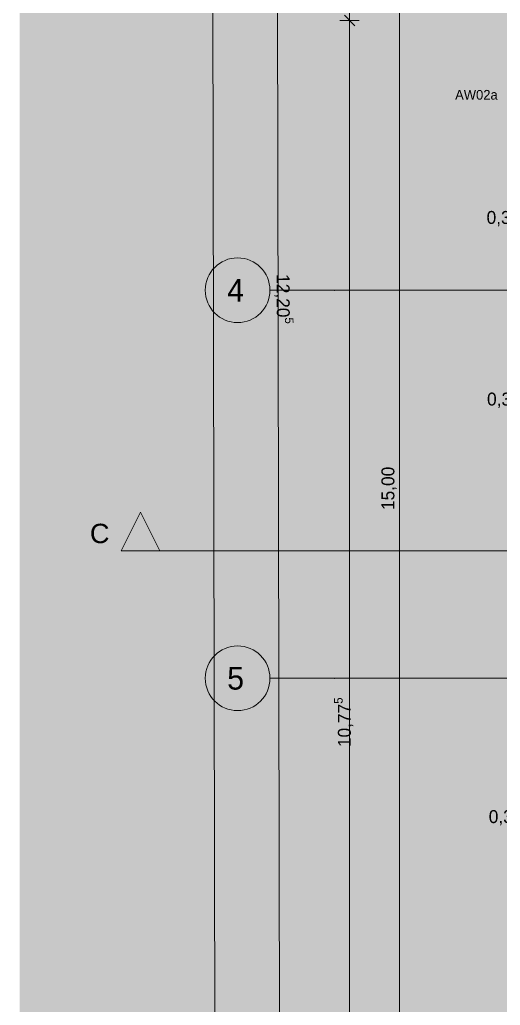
# Model space of a CAD drawing. Header units: metres. Extents: x -3.9 to 83, y -38 to 6.2.
# Drawn here: x -3.93 to -0.22, y -11.53 to -3.91 of the extents above; entities that cross this region are included whole.
import ezdxf

# ---------------------------------------------------------------- set-up
doc = ezdxf.new("R2010")
doc.units = ezdxf.units.M
doc.header["$MEASUREMENT"] = 0
doc.linetypes.add('Achse', pattern=[0.004, 0.002, -0.001, 0, -0.001])
doc.linetypes.add('Schnittlinie', pattern=[0.006, 0.003, -0.0015, 0, -0.0015])
for name, color, linetype in [('0._EG PP_2_000 Achsraster', 7, 'Continuous'), ('0._EG PP_2_725 Nachbarbebauung', 7, 'Continuous'), ('0._EG PP_2_851 Marker Schnitt', 7, 'Continuous'), ('0._EG PP_2_915 Allgemein Beschriftung.x', 7, 'Continuous'), ('0._EG PP_2_950 Polierplan Bemaßung', 7, 'Continuous'), ('0._EG PP_2_Bauwerke_Gebäude - Haus Signatur.verm', 7, 'Continuous')]:
    doc.layers.add(name, color=color, linetype=linetype)
doc.styles.add('ERSTELLTER_STIL_1', font='arial.ttf')
doc.styles.add('ERSTELLTER_STIL_2', font='')
doc.styles.get('ERSTELLTER_STIL_2').set_extended_font_data('Eurostile')

msp = doc.modelspace()

# ---------------------------------------------------------------- hatches: boundary and pattern name
at = {"layer": '0._EG PP_2_725 Nachbarbebauung', "linetype": 'Continuous', "lineweight": 0, "true_color": 0x1f1f1f}
msp.add_hatch(color=250, dxfattribs=at).paths.add_polyline_path([(0.0099, -2.0785), (-3.9335, -2.0676), (-3.9335, -23.1322), (-0.1266, -23.2195), (0.059, -23.2207), (0.0528, -14.1947), (0.0564, -12.2031)])
at = {"layer": '0._EG PP_2_851 Marker Schnitt', "linetype": 'Continuous', "lineweight": 0, "true_color": 0x000000}
msp.add_hatch(color=18, dxfattribs=at).paths.add_polyline_path([(-3.15, -8.015), (-2.85, -8.015), (-3, -7.715)])
at = {"layer": '0._EG PP_2_Bauwerke_Gebäude - Haus Signatur.verm', "linetype": 'Continuous', "lineweight": 13}
msp.add_hatch(color=254, dxfattribs=at).paths.add_polyline_path([(-3.466, -2.7985), (-0.3838, -2.8358), (-0.3616, -12.2333), (-0.3762, -24.4167), (0.0238, -24.4171), (0.0384, -12.233), (0.0153, -2.4407), (-3.4611, -2.3985)])

# ---------------------------------------------------------------- linework, layer by layer
at = {"layer": '0._EG PP_2_000 Achsraster', "color": 5, "linetype": 'Achse', "lineweight": 0, "ltscale": 1000}
for p, q in [((-1.5, -6), (-2, -6)), ((-1.5, -6), (21, -6)), ((-1.5, -9), (-2, -9)), ((-1.5, -9), (21, -9))]:
    msp.add_line(p, q, dxfattribs=at)
at = {"layer": '0._EG PP_2_000 Achsraster', "color": 5, "linetype": 'Continuous', "lineweight": 0, "ltscale": 1000}
for centre in [(-2.25, -6), (-2.25, -9)]:
    msp.add_circle(centre, 0.25, dxfattribs=at)
at = {"layer": '0._EG PP_2_000 Achsraster', "color": 5, "linetype": 'Achse', "lineweight": 0, "ltscale": 1000}
for p in [(-1.5, -6), (-1.5, -6), (-1.5, -9), (-1.5, -9)]:
    msp.add_point(p, dxfattribs=at)
at = {"layer": '0._EG PP_2_851 Marker Schnitt', "color": 7, "linetype": 'Schnittlinie', "lineweight": 13, "ltscale": 1000}
msp.add_line((-2.85, -8.015), (14.6743, -8.015), dxfattribs=at)
at = {"layer": '0._EG PP_2_851 Marker Schnitt', "color": 7, "linetype": 'Continuous', "lineweight": 13, "ltscale": 1000, "flags": 128}
msp.add_lwpolyline([(-3.15, -8.015), (-2.85, -8.015), (-3, -7.715)], close=True, dxfattribs=at)
at = {"layer": '0._EG PP_2_950 Polierplan Bemaßung', "color": 1, "linetype": 'Continuous', "lineweight": 13, "ltscale": 1000, "true_color": 0xfb0106}
for p, q in [((-2.4497, -0.005), (-2.3832, -34.0317)), ((-1.9497, -0.004), (-1.9258, -12.207)), ((-1, -15), (-1, 0))]:
    msp.add_line(p, q, dxfattribs=at)
at = {"layer": '0._EG PP_2_950 Polierplan Bemaßung', "color": 76, "linetype": 'Continuous', "lineweight": 13, "ltscale": 1000, "true_color": 0x3f7f02}
for p, q in [((-1.3848, -3.915), (-1.3848, -0.71)), ((-1.4248, -3.875), (-1.3448, -3.955)), ((-1.3098, -3.915), (-1.4598, -3.915)), ((-1.3848, -14.69), (-1.3848, -3.915))]:
    msp.add_line(p, q, dxfattribs=at)

# ---------------------------------------------------------------- texts
at = {"layer": '0._EG PP_2_000 Achsraster', "color": 5, "linetype": 'Continuous', "lineweight": 0, "char_height": 0.175, "attachment_point": 1, "style": 'ERSTELLTER_STIL_2'}
for s, insert in [('\\A1;{\\pql;\\pt0;\\fEurostile|b0|i0|c0|p0;\\W1.000000;4}', (-2.3305, -5.9125)), ('\\A1;{\\pql;\\pt0;\\fEurostile|b0|i0|c0|p0;\\W1.000000;5}', (-2.3305, -8.9125))]:
    msp.add_mtext(s, dxfattribs=dict(at, insert=insert))
at = {"layer": '0._EG PP_2_851 Marker Schnitt', "color": 7, "linetype": 'Continuous', "lineweight": 13, "insert": (-3.24, -7.9575), "char_height": 0.15, "attachment_point": 9, "style": 'ERSTELLTER_STIL_1'}
msp.add_mtext('\\A1;{\\pqr;\\pt0;\\fArial|b0|i0|c0|p0;\\W1.000000;C}', dxfattribs=at)
at = {"layer": '0._EG PP_2_915 Allgemein Beschriftung.x', "color": 7, "linetype": 'Continuous', "lineweight": 13, "insert": (-0.5691, -4.4899), "char_height": 0.075, "attachment_point": 4, "style": 'ERSTELLTER_STIL_2'}
msp.add_mtext('\\A1;{\\pql;\\fEurostile|b0|i0|c0|p0;\\W1.000000;AW02a}', dxfattribs=at)
at = {"layer": '0._EG PP_2_950 Polierplan Bemaßung', "color": 6, "linetype": 'Continuous', "lineweight": 13, "true_color": 0xfb02fe, "char_height": 0.1, "width": 0.306373, "attachment_point": 7, "style": 'ERSTELLTER_STIL_2'}
for s, insert in [('\\A1;{\\pql;\\fEurostile|b0|i0|c0|p0;\\W1.000000;0,33}', (-0.326, -5.5061)), ('\\A1;{\\pql;\\fEurostile|b0|i0|c0|p0;\\W1.000000;0,31}', (-0.3226, -6.9102))]:
    msp.add_mtext(s, dxfattribs=dict(at, insert=insert))
at = {"layer": '0._EG PP_2_950 Polierplan Bemaßung', "color": 1, "linetype": 'Continuous', "lineweight": 13, "true_color": 0xfb0106, "insert": (-1.9772, -5.876), "char_height": 0.1, "attachment_point": 7, "rotation": 270.11192, "style": 'ERSTELLTER_STIL_2'}
msp.add_mtext('\\A1;{\\pql;\\fEurostile|b0|i0|c0|p0;\\W1.000000;12,20\\fEurostile|b0|i0|c0|p0;\\W1.000000;\\A1{\\H.66x;\\S5^  ;}}', dxfattribs=at)
at = {"layer": '0._EG PP_2_950 Polierplan Bemaßung', "color": 1, "linetype": 'Continuous', "lineweight": 13, "true_color": 0xfb0106, "insert": (-1.02, -7.6992), "char_height": 0.1, "width": 0.398365, "attachment_point": 7, "rotation": 90, "style": 'ERSTELLTER_STIL_2'}
msp.add_mtext('\\A1;{\\pql;\\fEurostile|b0|i0|c0|p0;\\W1.000000;15,00}', dxfattribs=at)
at = {"layer": '0._EG PP_2_950 Polierplan Bemaßung', "color": 76, "linetype": 'Continuous', "lineweight": 13, "true_color": 0x3f7f02, "insert": (-1.3459, -9.532), "char_height": 0.1, "attachment_point": 7, "rotation": 90, "style": 'ERSTELLTER_STIL_2'}
msp.add_mtext('\\A1;{\\pql;\\fEurostile|b0|i0|c0|p0;\\W1.000000;10,77\\fEurostile|b0|i0|c0|p0;\\W1.000000;\\A1{\\H.66x;\\S5^  ;}}', dxfattribs=at)
at = {"layer": '0._EG PP_2_950 Polierplan Bemaßung', "color": 6, "linetype": 'Continuous', "lineweight": 13, "true_color": 0xfb02fe, "insert": (-0.3092, -10.138), "char_height": 0.1, "width": 0.306373, "attachment_point": 7, "rotation": 0.21008, "style": 'ERSTELLTER_STIL_2'}
msp.add_mtext('\\A1;{\\pql;\\fEurostile|b0|i0|c0|p0;\\W1.000000;0,31}', dxfattribs=at)

doc.saveas('drawing.dxf')
